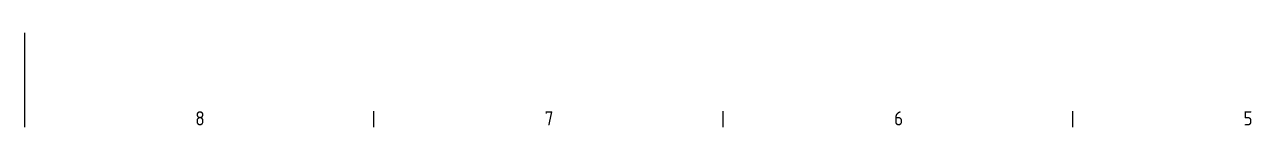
# Model space of a CAD drawing. Header units: millimetres. Extents: x 0 to 4756, y 0 to 3364.
# Drawn here: x 2378 to 3422, y 3284 to 3364 of the extents above; entities that cross this region are included whole.
import ezdxf

# ---------------------------------------------------------------- set-up
doc = ezdxf.new("R2010")
doc.units = ezdxf.units.MM
doc.header["$LTSCALE"] = 4
doc.layers.get('0').update_dxf_attribs({"color": 3, "lineweight": 25})
doc.layers.add('경계(ISO)', color=7, linetype='Continuous', lineweight=25)
doc.styles.add('문자 텍스트_PSTEK_POSCO', font='isocp.shx')

# ---------------------------------------------------------------- blocks, each defined once
blk = doc.blocks.new('경계 Default Border')
at = {"layer": '경계(ISO)'}
for p, q in [((668.81, 821), (668.81, 824.4)), ((743.12, 821), (743.12, 824.4)), ((817.44, 821), (817.44, 824.4))]:
    blk.add_line(p, q, dxfattribs=at)
at = {"layer": '경계(ISO)', "flags": 128}
blk.add_lwpolyline([(594.5, 841), (594.5, 821)], dxfattribs=at)
at = {"layer": '경계(ISO)', "color": 2, "char_height": 3, "attachment_point": 7, "style": '문자 텍스트_PSTEK_POSCO'}
for s, insert in [('8', (630.8, 821.37)), ('7', (705.11, 821.39)), ('6', (779.43, 821.37)), ('5', (853.74, 821.37))]:
    blk.add_mtext(s, dxfattribs=dict(at, insert=insert))

msp = doc.modelspace()

# ---------------------------------------------------------------- block references
at = {"xscale": 4, "yscale": 4, "zscale": 4}
msp.add_blockref('경계 Default Border', (0, 0), dxfattribs=at)

doc.saveas('drawing.dxf')
